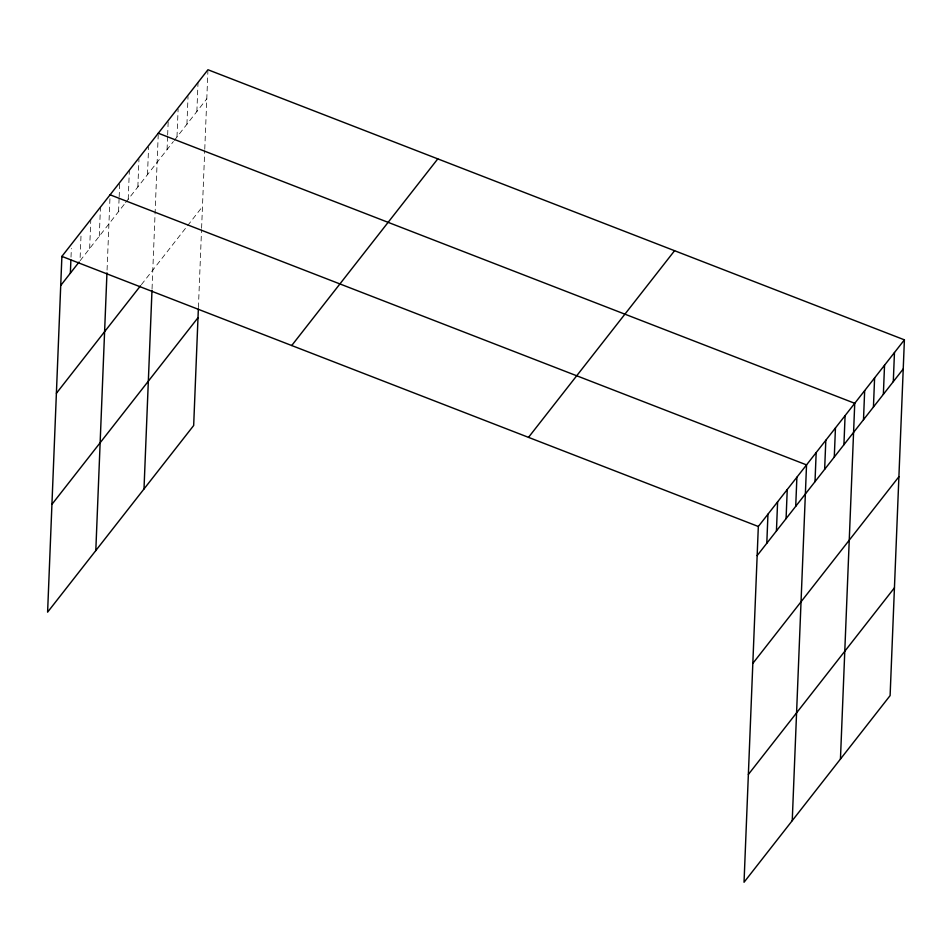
<?xml version="1.0" encoding="UTF-8"?>
<svg xmlns="http://www.w3.org/2000/svg" width="952" height="952" viewBox="0 0 952 952"><rect width="100%" height="100%" fill="white"/><g stroke="black" fill="none" stroke-linecap="round" stroke-linejoin="round"><path stroke-width="0.71" stroke-dasharray="4.76 3.57" d="M71.007 257.171L71.352 248.436M80.991 236.12L80.004 260.86L124.7 203.74M89.643 248.531L90.809 219.436M99.282 236.215L100.448 207.12M107.064 270.094L110.039 196.255M118.56 211.582L119.095 198.48M119.155 197.028L119.738 182.486M128.211 199.265L129.377 170.158M137.85 186.937L138.956 159.293M147.489 174.621L148.595 146.977M152.046 288.861L158.234 134.66M167.064 149.619L167.588 136.517M167.647 135.065L168.23 120.511M176.989 136.921L178.107 109.278M186.925 124.224L188.032 96.58M196.862 111.539L198.028 82.443M198.409 307.615L201.538 229.718M201.598 228.278L204.716 150.642M204.763 149.25L207.905 71.198M125.581 202.621L173.383 141.539M174.287 140.384L206.786 98.841M141.408 284.66L202.467 206.643"/><path stroke-width="1.43" d="M904.4 339.84L758.327 526.492L744.036 882.254L890.108 695.603L904.4 339.84L207.964 69.746L61.892 256.397L47.6 612.16L193.672 425.508L198.349 309.055M70.365 273.176L70.888 260.075M95.807 550.565L106.957 272.903M144.002 488.971L151.987 290.3M766.8 543.271L767.966 514.175M776.439 530.954L777.606 501.859M786.078 518.638L787.244 489.53M795.717 506.309L796.895 477.214M792.242 820.66L806.534 464.897L110.087 194.803M815.007 481.676L816.173 452.581M824.646 469.36L825.812 440.264M834.285 457.043L835.451 427.936M843.924 444.727L845.09 415.619M840.449 759.065L854.741 403.303L158.294 133.209M863.5 419.713L864.666 390.618M873.436 407.016L874.602 377.92M883.361 394.33L884.539 365.223M893.297 381.633L894.463 352.537M60.726 285.493L79.123 261.978M56.394 393.295L140.527 285.779M51.932 504.358L198.004 317.706M291.717 345.528L437.789 158.877M528.503 437.361L674.575 250.709M757.161 555.587L903.234 368.948M752.83 663.389L898.902 476.738M748.367 774.452L894.44 587.812M61.892 256.397L758.327 526.492"/></g></svg>
